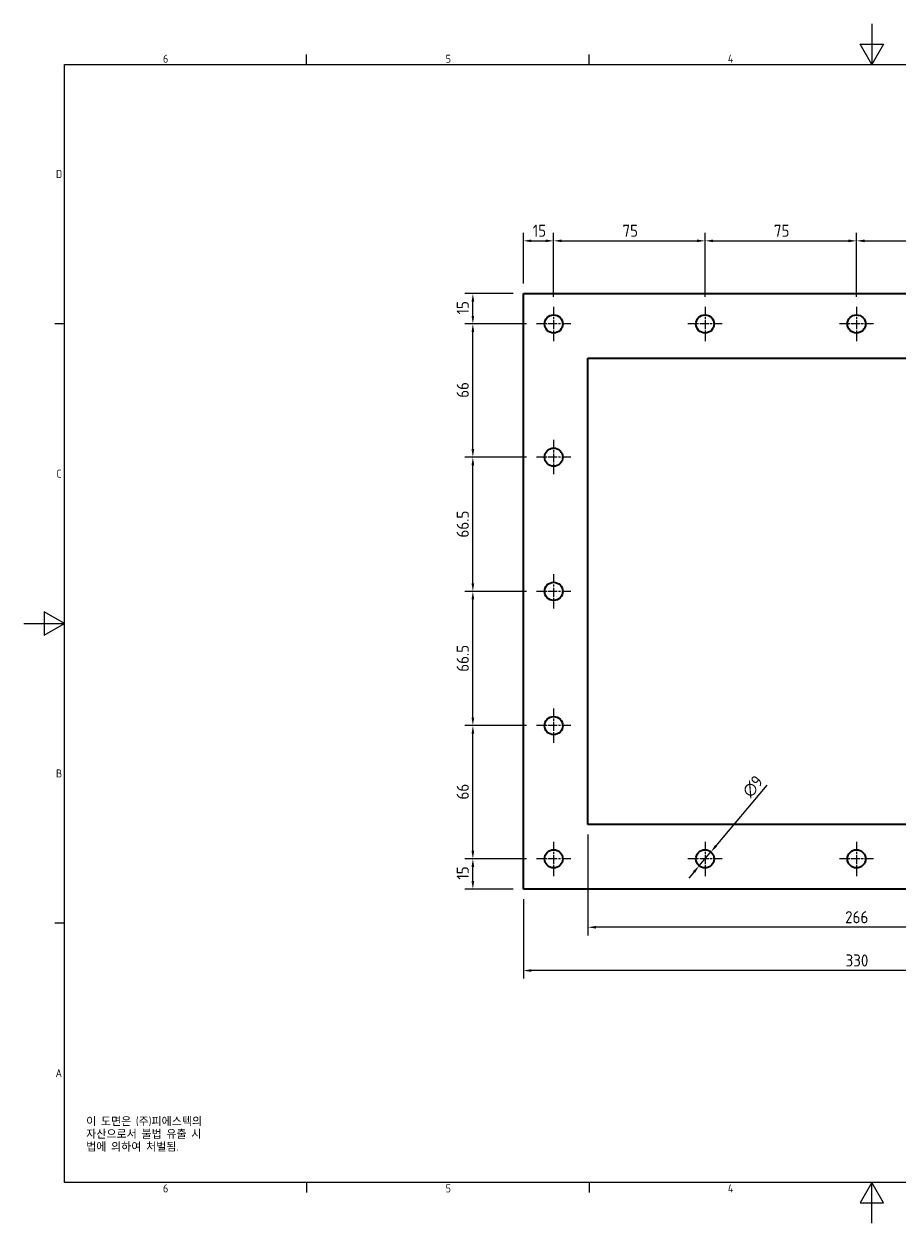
# Model space of a CAD drawing. Header units: millimetres. Extents: x 0 to 840, y 0 to 594.
# Drawn here: x 0 to 433, y 0 to 594 of the extents above; entities that cross this region are included whole.
import ezdxf

# ---------------------------------------------------------------- set-up
doc = ezdxf.new("R2010")
doc.units = ezdxf.units.MM
doc.header["$LTSCALE"] = 2
doc.linetypes.add('CHAIN', pattern=[0.3543, 0.2362, -0.0295, 0.0591, -0.0295])
doc.layers.get('0').update_dxf_attribs({"color": 3, "lineweight": 25})
for name, color, linetype, lineweight in [('가시적인 것(ISO)', 3, 'Continuous', 40), ('경계(ISO)', 7, 'Continuous', 25), ('기호(ISO)', 5, 'Continuous', 25), ('중심 표식(ISO)', 1, 'Continuous', 25), ('치수(ISO)', 2, 'Continuous', 25)]:
    doc.layers.add(name, color=color, linetype=linetype, lineweight=lineweight)
doc.styles.add('문자 텍스트_PSTEK_POSCO', font='isocp.shx')
doc.styles.add('치수 텍스트_PSTEK_POSCO', font='isocp.shx')
doc.dimstyles.new('치수_PSTEK_POSCO', dxfattribs={"dimscale": 2, "dimtxt": 3, "dimasz": 2, "dimexe": 2, "dimexo": 2.5, "dimgap": 1, "dimtad": 1, "dimrnd": 1e-08, "dimdsep": 46, "dimtxsty": '치수 텍스트_PSTEK_POSCO', "dimcen": 0.09, "dimdle": 10, "dimclrd": 7, "dimclre": 7, "dimclrt": 2, "dimadec": 1, "dimazin": 2, "dimtfac": 1, "dimtmove": 0, "dimatfit": 3, "dimfxl": 0, "dimtolj": 1, "dimlwd": -1, "dimlwe": -1, "dimarcsym": 0})

# ---------------------------------------------------------------- blocks, each defined once
blk = doc.blocks.new('경계 Default Border')
at = {"layer": '경계(ISO)'}
for p, q in [((70, 287), (70, 289.4)), ((140, 287), (140, 289.4)), ((10, 222.75), (7.6, 222.75)), ((10, 74.25), (7.6, 74.25)), ((70, 10), (70, 7.6)), ((140, 10), (140, 7.6))]:
    blk.add_line(p, q, dxfattribs=at)
at = {"layer": '경계(ISO)', "flags": 128}
for points in [[(210, 297), (210, 287), (207.11, 292), (212.89, 292), (210, 287)], [(10, 10), (10, 287), (410, 287), (410, 10), (10, 10)], [(0, 148.5), (10, 148.5), (5, 151.39), (5, 145.61), (10, 148.5)], [(210, 0), (210, 10), (207.11, 5), (212.89, 5), (210, 10)]]:
    blk.add_lwpolyline(points, dxfattribs=at)
at = {"layer": '경계(ISO)', "color": 2, "char_height": 2, "attachment_point": 7, "style": '문자 텍스트_PSTEK_POSCO'}
for s, insert in [('6', (34.43, 287.38)), ('5', (104.43, 287.38)), ('4', (174.32, 287.4)), ('D', (7.92, 258.86)), ('C', (8.03, 184.61)), ('B', (7.92, 110.36)), ('A', (7.81, 36.12)), ('6', (34.43, 7.58)), ('5', (104.43, 7.58)), ('4', (174.32, 7.6))]:
    blk.add_mtext(s, dxfattribs=dict(at, insert=insert))
blk = doc.blocks.new('*D22')
at = {"layer": 'Defpoints', "color": 0, "transparency": 16777216}
for p in [(262.32, 486.56), (247.32, 460.41), (262.32, 453.91)]:
    blk.add_point(p, dxfattribs=at)
at = {"layer": '치수(ISO)', "color": 7, "transparency": 16777216}
for p, q in [((247.32, 465.41), (247.32, 490.56)), ((262.32, 458.91), (262.32, 490.56)), ((251.32, 486.56), (258.32, 486.56))]:
    blk.add_line(p, q, dxfattribs=at)
for points in [[(251.32, 487.23), (251.32, 485.9), (247.32, 486.56)], [(258.32, 487.23), (258.32, 485.9), (262.32, 486.56)]]:
    blk.add_solid(points, dxfattribs=at)
at = {"layer": '치수(ISO)', "color": 2, "transparency": 16777216, "insert": (251.98, 491.56), "char_height": 6, "attachment_point": 4, "style": '치수 텍스트_PSTEK_POSCO'}
blk.add_mtext('\\A1;15', dxfattribs=at)
blk = doc.blocks.new('*D23')
at = {"layer": 'Defpoints', "color": 0, "transparency": 16777216}
for p in [(337.32, 486.56), (262.32, 453.91), (337.32, 453.91)]:
    blk.add_point(p, dxfattribs=at)
at = {"layer": '치수(ISO)', "color": 7, "transparency": 16777216}
for p, q in [((262.32, 458.91), (262.32, 490.56)), ((337.32, 458.91), (337.32, 490.56)), ((266.32, 486.56), (333.32, 486.56))]:
    blk.add_line(p, q, dxfattribs=at)
for points in [[(266.32, 487.23), (266.32, 485.9), (262.32, 486.56)], [(333.32, 487.23), (333.32, 485.9), (337.32, 486.56)]]:
    blk.add_solid(points, dxfattribs=at)
at = {"layer": '치수(ISO)', "color": 2, "transparency": 16777216, "insert": (296.42, 491.56), "char_height": 6, "attachment_point": 4, "style": '치수 텍스트_PSTEK_POSCO'}
blk.add_mtext('\\A1;75', dxfattribs=at)
blk = doc.blocks.new('*D24')
at = {"layer": 'Defpoints', "color": 0, "transparency": 16777216}
for p in [(412.32, 486.56), (337.32, 453.91), (412.32, 453.91)]:
    blk.add_point(p, dxfattribs=at)
at = {"layer": '치수(ISO)', "color": 7, "transparency": 16777216}
for p, q in [((337.32, 458.91), (337.32, 490.56)), ((412.32, 458.91), (412.32, 490.56)), ((341.32, 486.56), (408.32, 486.56))]:
    blk.add_line(p, q, dxfattribs=at)
for points in [[(341.32, 487.23), (341.32, 485.9), (337.32, 486.56)], [(408.32, 487.23), (408.32, 485.9), (412.32, 486.56)]]:
    blk.add_solid(points, dxfattribs=at)
at = {"layer": '치수(ISO)', "color": 2, "transparency": 16777216, "insert": (371.42, 491.56), "char_height": 6, "attachment_point": 4, "style": '치수 텍스트_PSTEK_POSCO'}
blk.add_mtext('\\A1;75', dxfattribs=at)
blk = doc.blocks.new('*D26')
at = {"layer": 'Defpoints', "color": 0, "transparency": 16777216}
for p in [(487.32, 486.56), (412.32, 453.91), (487.32, 453.91)]:
    blk.add_point(p, dxfattribs=at)
at = {"layer": '치수(ISO)', "color": 7, "transparency": 16777216}
for p, q in [((412.32, 458.91), (412.32, 490.56)), ((487.32, 458.91), (487.32, 490.56)), ((416.32, 486.56), (483.32, 486.56))]:
    blk.add_line(p, q, dxfattribs=at)
for points in [[(416.32, 487.23), (416.32, 485.9), (412.32, 486.56)], [(483.32, 487.23), (483.32, 485.9), (487.32, 486.56)]]:
    blk.add_solid(points, dxfattribs=at)
at = {"layer": '치수(ISO)', "color": 2, "transparency": 16777216, "insert": (446.42, 491.56), "char_height": 6, "attachment_point": 4, "style": '치수 텍스트_PSTEK_POSCO'}
blk.add_mtext('\\A1;75', dxfattribs=at)
blk = doc.blocks.new('*D28')
at = {"layer": 'Defpoints', "color": 0, "transparency": 16777216}
for p in [(222.32, 180.41), (253.82, 180.41), (247.32, 165.41)]:
    blk.add_point(p, dxfattribs=at)
at = {"layer": '치수(ISO)', "color": 7, "transparency": 16777216}
for p, q in [((248.82, 180.41), (218.32, 180.41)), ((222.32, 169.41), (222.32, 176.41)), ((242.32, 165.41), (218.32, 165.41))]:
    blk.add_line(p, q, dxfattribs=at)
for points in [[(221.66, 176.41), (222.99, 176.41), (222.32, 180.41)], [(221.66, 169.41), (222.99, 169.41), (222.32, 165.41)]]:
    blk.add_solid(points, dxfattribs=at)
at = {"layer": '치수(ISO)', "color": 2, "transparency": 16777216, "insert": (217.32, 170.07), "char_height": 6, "attachment_point": 4, "rotation": 90, "style": '치수 텍스트_PSTEK_POSCO'}
blk.add_mtext('\\A1;15', dxfattribs=at)
blk = doc.blocks.new('*D29')
at = {"layer": 'Defpoints', "color": 0, "transparency": 16777216}
for p in [(222.32, 460.41), (247.32, 460.41), (253.82, 445.41)]:
    blk.add_point(p, dxfattribs=at)
at = {"layer": '치수(ISO)', "color": 7, "transparency": 16777216}
for p, q in [((242.32, 460.41), (218.32, 460.41)), ((222.32, 449.41), (222.32, 456.41)), ((248.82, 445.41), (218.32, 445.41))]:
    blk.add_line(p, q, dxfattribs=at)
for points in [[(221.66, 456.41), (222.99, 456.41), (222.32, 460.41)], [(221.66, 449.41), (222.99, 449.41), (222.32, 445.41)]]:
    blk.add_solid(points, dxfattribs=at)
at = {"layer": '치수(ISO)', "color": 2, "transparency": 16777216, "insert": (217.32, 450.11), "char_height": 6, "attachment_point": 4, "rotation": 90, "style": '치수 텍스트_PSTEK_POSCO'}
blk.add_mtext('\\A1;15', dxfattribs=at)
blk = doc.blocks.new('*D30')
at = {"layer": 'Defpoints', "color": 0, "transparency": 16777216}
for p in [(222.32, 445.41), (253.82, 445.41), (253.82, 379.41)]:
    blk.add_point(p, dxfattribs=at)
at = {"layer": '치수(ISO)', "color": 7, "transparency": 16777216}
for p, q in [((248.82, 445.41), (218.32, 445.41)), ((222.32, 383.41), (222.32, 441.41)), ((248.82, 379.41), (218.32, 379.41))]:
    blk.add_line(p, q, dxfattribs=at)
for points in [[(221.66, 441.41), (222.99, 441.41), (222.32, 445.41)], [(221.66, 383.41), (222.99, 383.41), (222.32, 379.41)]]:
    blk.add_solid(points, dxfattribs=at)
at = {"layer": '치수(ISO)', "color": 2, "transparency": 16777216, "insert": (217.32, 408.8), "char_height": 6, "attachment_point": 4, "rotation": 90, "style": '치수 텍스트_PSTEK_POSCO'}
blk.add_mtext('\\A1;66', dxfattribs=at)
blk = doc.blocks.new('*D31')
at = {"layer": 'Defpoints', "color": 0, "transparency": 16777216}
for p in [(222.32, 379.41), (253.82, 379.41), (253.82, 312.91)]:
    blk.add_point(p, dxfattribs=at)
at = {"layer": '치수(ISO)', "color": 7, "transparency": 16777216}
for p, q in [((248.82, 379.41), (218.32, 379.41)), ((222.32, 316.91), (222.32, 375.41)), ((248.82, 312.91), (218.32, 312.91))]:
    blk.add_line(p, q, dxfattribs=at)
for points in [[(221.66, 375.41), (222.99, 375.41), (222.32, 379.41)], [(221.66, 316.91), (222.99, 316.91), (222.32, 312.91)]]:
    blk.add_solid(points, dxfattribs=at)
at = {"layer": '치수(ISO)', "color": 2, "transparency": 16777216, "insert": (217.32, 339.58), "char_height": 6, "attachment_point": 4, "rotation": 90, "style": '치수 텍스트_PSTEK_POSCO'}
blk.add_mtext('\\A1;66.5', dxfattribs=at)
blk = doc.blocks.new('*D32')
at = {"layer": 'Defpoints', "color": 0, "transparency": 16777216}
for p in [(222.32, 312.91), (253.82, 312.91), (253.82, 246.41)]:
    blk.add_point(p, dxfattribs=at)
at = {"layer": '치수(ISO)', "color": 7, "transparency": 16777216}
for p, q in [((248.82, 312.91), (218.32, 312.91)), ((222.32, 250.41), (222.32, 308.91)), ((248.82, 246.41), (218.32, 246.41))]:
    blk.add_line(p, q, dxfattribs=at)
for points in [[(221.66, 308.91), (222.99, 308.91), (222.32, 312.91)], [(221.66, 250.41), (222.99, 250.41), (222.32, 246.41)]]:
    blk.add_solid(points, dxfattribs=at)
at = {"layer": '치수(ISO)', "color": 2, "transparency": 16777216, "insert": (217.32, 273.08), "char_height": 6, "attachment_point": 4, "rotation": 90, "style": '치수 텍스트_PSTEK_POSCO'}
blk.add_mtext('\\A1;66.5', dxfattribs=at)
blk = doc.blocks.new('*D33')
at = {"layer": 'Defpoints', "color": 0, "transparency": 16777216}
for p in [(222.32, 246.41), (253.82, 246.41), (253.82, 180.41)]:
    blk.add_point(p, dxfattribs=at)
at = {"layer": '치수(ISO)', "color": 7, "transparency": 16777216}
for p, q in [((248.82, 246.41), (218.32, 246.41)), ((222.32, 184.41), (222.32, 242.41)), ((248.82, 180.41), (218.32, 180.41))]:
    blk.add_line(p, q, dxfattribs=at)
for points in [[(221.66, 242.41), (222.99, 242.41), (222.32, 246.41)], [(221.66, 184.41), (222.99, 184.41), (222.32, 180.41)]]:
    blk.add_solid(points, dxfattribs=at)
at = {"layer": '치수(ISO)', "color": 2, "transparency": 16777216, "insert": (217.32, 209.8), "char_height": 6, "attachment_point": 4, "rotation": 90, "style": '치수 텍스트_PSTEK_POSCO'}
blk.add_mtext('\\A1;66', dxfattribs=at)
blk = doc.blocks.new('*D36')
at = {"layer": 'Defpoints', "color": 0, "transparency": 16777216}
for p in [(279.32, 197.41), (545.32, 197.41), (279.32, 146.5)]:
    blk.add_point(p, dxfattribs=at)
at = {"layer": '치수(ISO)', "color": 7, "transparency": 16777216}
for p, q in [((279.32, 192.41), (279.32, 142.5)), ((545.32, 192.41), (545.32, 142.5)), ((541.32, 146.5), (283.32, 146.5))]:
    blk.add_line(p, q, dxfattribs=at)
for points in [[(283.32, 147.17), (283.32, 145.84), (279.32, 146.5)], [(541.32, 147.17), (541.32, 145.84), (545.32, 146.5)]]:
    blk.add_solid(points, dxfattribs=at)
at = {"layer": '치수(ISO)', "color": 2, "transparency": 16777216, "insert": (406.7, 151.5), "char_height": 6, "attachment_point": 4, "style": '치수 텍스트_PSTEK_POSCO'}
blk.add_mtext('\\A1;266', dxfattribs=at)
blk = doc.blocks.new('*D37')
at = {"layer": 'Defpoints', "color": 0, "transparency": 16777216}
for p in [(247.32, 165.41), (577.32, 165.41), (247.32, 125.06)]:
    blk.add_point(p, dxfattribs=at)
at = {"layer": '치수(ISO)', "color": 7, "transparency": 16777216}
for p, q in [((247.32, 160.41), (247.32, 121.06)), ((577.32, 160.41), (577.32, 121.06)), ((573.32, 125.06), (251.32, 125.06))]:
    blk.add_line(p, q, dxfattribs=at)
for points in [[(251.32, 125.73), (251.32, 124.39), (247.32, 125.06)], [(573.32, 125.73), (573.32, 124.39), (577.32, 125.06)]]:
    blk.add_solid(points, dxfattribs=at)
at = {"layer": '치수(ISO)', "color": 2, "transparency": 16777216, "insert": (406.92, 130.06), "char_height": 6, "attachment_point": 4, "style": '치수 텍스트_PSTEK_POSCO'}
blk.add_mtext('\\A1;330', dxfattribs=at)
blk = doc.blocks.new('*D39')
at = {"layer": 'Defpoints', "color": 0, "transparency": 16777216}
for p in [(340.22, 183.85), (334.43, 176.97)]:
    blk.add_point(p, dxfattribs=at)
at = {"layer": '치수(ISO)', "color": 7, "transparency": 16777216}
for p, q in [((342.8, 186.91), (368.02, 216.85)), ((334.43, 176.97), (340.22, 183.85)), ((331.85, 173.91), (329.27, 170.85))]:
    blk.add_line(p, q, dxfattribs=at)
for points in [[(342.29, 187.34), (343.31, 186.48), (340.22, 183.85)], [(331.34, 174.34), (332.36, 173.48), (334.43, 176.97)]]:
    blk.add_solid(points, dxfattribs=at)
at = {"layer": '치수(ISO)', "color": 2, "transparency": 16777216, "insert": (357.61, 212.24), "char_height": 6, "attachment_point": 4, "rotation": 49.88272, "style": '치수 텍스트_PSTEK_POSCO'}
blk.add_mtext('\\A1;∅9', dxfattribs=at)

msp = doc.modelspace()

# ---------------------------------------------------------------- linework, layer by layer
at = {"layer": '가시적인 것(ISO)'}
for p, q in [((247.3246, 165.4119), (247.3246, 460.4119)), ((247.3246, 460.4119), (577.3246, 460.4119)), ((279.3246, 197.4119), (279.3246, 428.4119)), ((279.3246, 428.4119), (545.3246, 428.4119)), ((545.3246, 197.4119), (279.3246, 197.4119)), ((577.3246, 165.4119), (247.3246, 165.4119))]:
    msp.add_line(p, q, dxfattribs=at)
for centre in [(262.3246, 445.4119), (337.3246, 445.4119), (412.3246, 445.4119), (262.3246, 379.4119), (262.3246, 312.9119), (262.3246, 246.4119), (262.3246, 180.4119), (337.3246, 180.4119), (412.3246, 180.4119)]:
    msp.add_circle(centre, 4.5, dxfattribs=at)
at = {"layer": '중심 표식(ISO)', "linetype": 'CHAIN', "ltscale": 9.445163}
for p, q in [((262.3246, 453.9119), (262.3246, 436.9119)), ((337.3246, 453.9119), (337.3246, 436.9119)), ((412.3246, 453.9119), (412.3246, 436.9119)), ((270.8246, 445.4119), (253.8246, 445.4119)), ((345.8246, 445.4119), (328.8246, 445.4119)), ((420.8246, 445.4119), (403.8246, 445.4119)), ((262.3246, 387.9119), (262.3246, 370.9119)), ((270.8246, 379.4119), (253.8246, 379.4119)), ((262.3246, 321.4119), (262.3246, 304.4119)), ((270.8246, 312.9119), (253.8246, 312.9119)), ((262.3246, 254.9119), (262.3246, 237.9119)), ((270.8246, 246.4119), (253.8246, 246.4119)), ((262.3246, 188.9119), (262.3246, 171.9119)), ((337.3246, 188.9119), (337.3246, 171.9119)), ((412.3246, 188.9119), (412.3246, 171.9119)), ((270.8246, 180.4119), (253.8246, 180.4119)), ((345.8246, 180.4119), (328.8246, 180.4119)), ((420.8246, 180.4119), (403.8246, 180.4119))]:
    msp.add_line(p, q, dxfattribs=at)

# ---------------------------------------------------------------- block references
at = {"xscale": 2, "yscale": 2, "zscale": 2}
msp.add_blockref('경계 Default Border', (0, 0), dxfattribs=at)

# ---------------------------------------------------------------- texts
at = {"layer": '기호(ISO)', "color": 7, "insert": (30.7893, 52.4565), "char_height": 4, "width": 102.480277, "attachment_point": 1, "line_spacing_factor": 0.944221, "style": '문자 텍스트_PSTEK_POSCO'}
msp.add_mtext('{이 도면은 (주)피에스텍의\\P자산으로서 불법 유출 시 \\P법에 의하여 처벌됨.}', dxfattribs=at)

# ---------------------------------------------------------------- dimensions: what is measured, and where the dimension line sits
at = {"layer": '치수(ISO)', "color": 7}
for base, p1, p2, angle, picture, middle in [((262.3246, 486.5619), (247.3246, 460.4119), (262.3246, 453.9119), 180, '*D22', (254.8046, 486.5619)), ((337.3246, 486.5619), (262.3246, 453.9119), (337.3246, 453.9119), 180, '*D23', (299.8446, 486.5619)), ((412.3246, 486.5619), (337.3246, 453.9119), (412.3246, 453.9119), 180, '*D24', (374.8446, 486.5619)), ((487.3246, 486.5619), (412.3246, 453.9119), (487.3246, 453.9119), 180, '*D26', (449.8446, 486.5619)), ((222.3246, 460.4119), (253.8246, 445.4119), (247.3246, 460.4119), 90, '*D29', (222.3246, 452.9319)), ((222.3246, 445.4119), (253.8246, 379.4119), (253.8246, 445.4119), 90, '*D30', (222.3246, 412.4319)), ((222.3246, 379.4119), (253.8246, 312.9119), (253.8246, 379.4119), 90, '*D31', (222.3246, 346.1819)), ((222.3246, 312.9119), (253.8246, 246.4119), (253.8246, 312.9119), 90, '*D32', (222.3246, 279.6819)), ((222.3246, 246.4119), (253.8246, 180.4119), (253.8246, 246.4119), 90, '*D33', (222.3246, 213.4319)), ((279.3246, 146.5021), (545.3246, 197.4119), (279.3246, 197.4119), 180, '*D36', (412.3246, 146.5021)), ((222.3246, 180.4119), (247.3246, 165.4119), (253.8246, 180.4119), 90, '*D28', (222.3246, 172.8919)), ((247.3246, 125.061), (577.3246, 165.4119), (247.3246, 165.4119), 180, '*D37', (412.3246, 125.061))]:
    dim = msp.add_linear_dim(base=base, p1=p1, p2=p2, angle=angle, dimstyle='치수_PSTEK_POSCO', override={"dimdec": 2, "dimtp": 0, "dimtm": 0, "dimtdec": 2, "dimtofl": 0, "dimatfit": 1}, dxfattribs=at)
    dim.commit()
    dim.dimension.update_dxf_attribs({"geometry": picture, "text_midpoint": middle, "dimtype": 160})
dim = msp.add_diameter_dim_2p(p1=(334.425, 176.9706), p2=(340.2242, 183.8532), dimstyle='치수_PSTEK_POSCO', override={"dimdec": 2, "dimlfac": 1, "dimtp": 0, "dimtm": 0, "dimtdec": 2, "dimatfit": 2}, dxfattribs=at)
dim.commit()
dim.dimension.update_dxf_attribs({"geometry": '*D39', "text_midpoint": (364.0832, 212.1694), "dimtype": 163})

doc.saveas('drawing.dxf')
